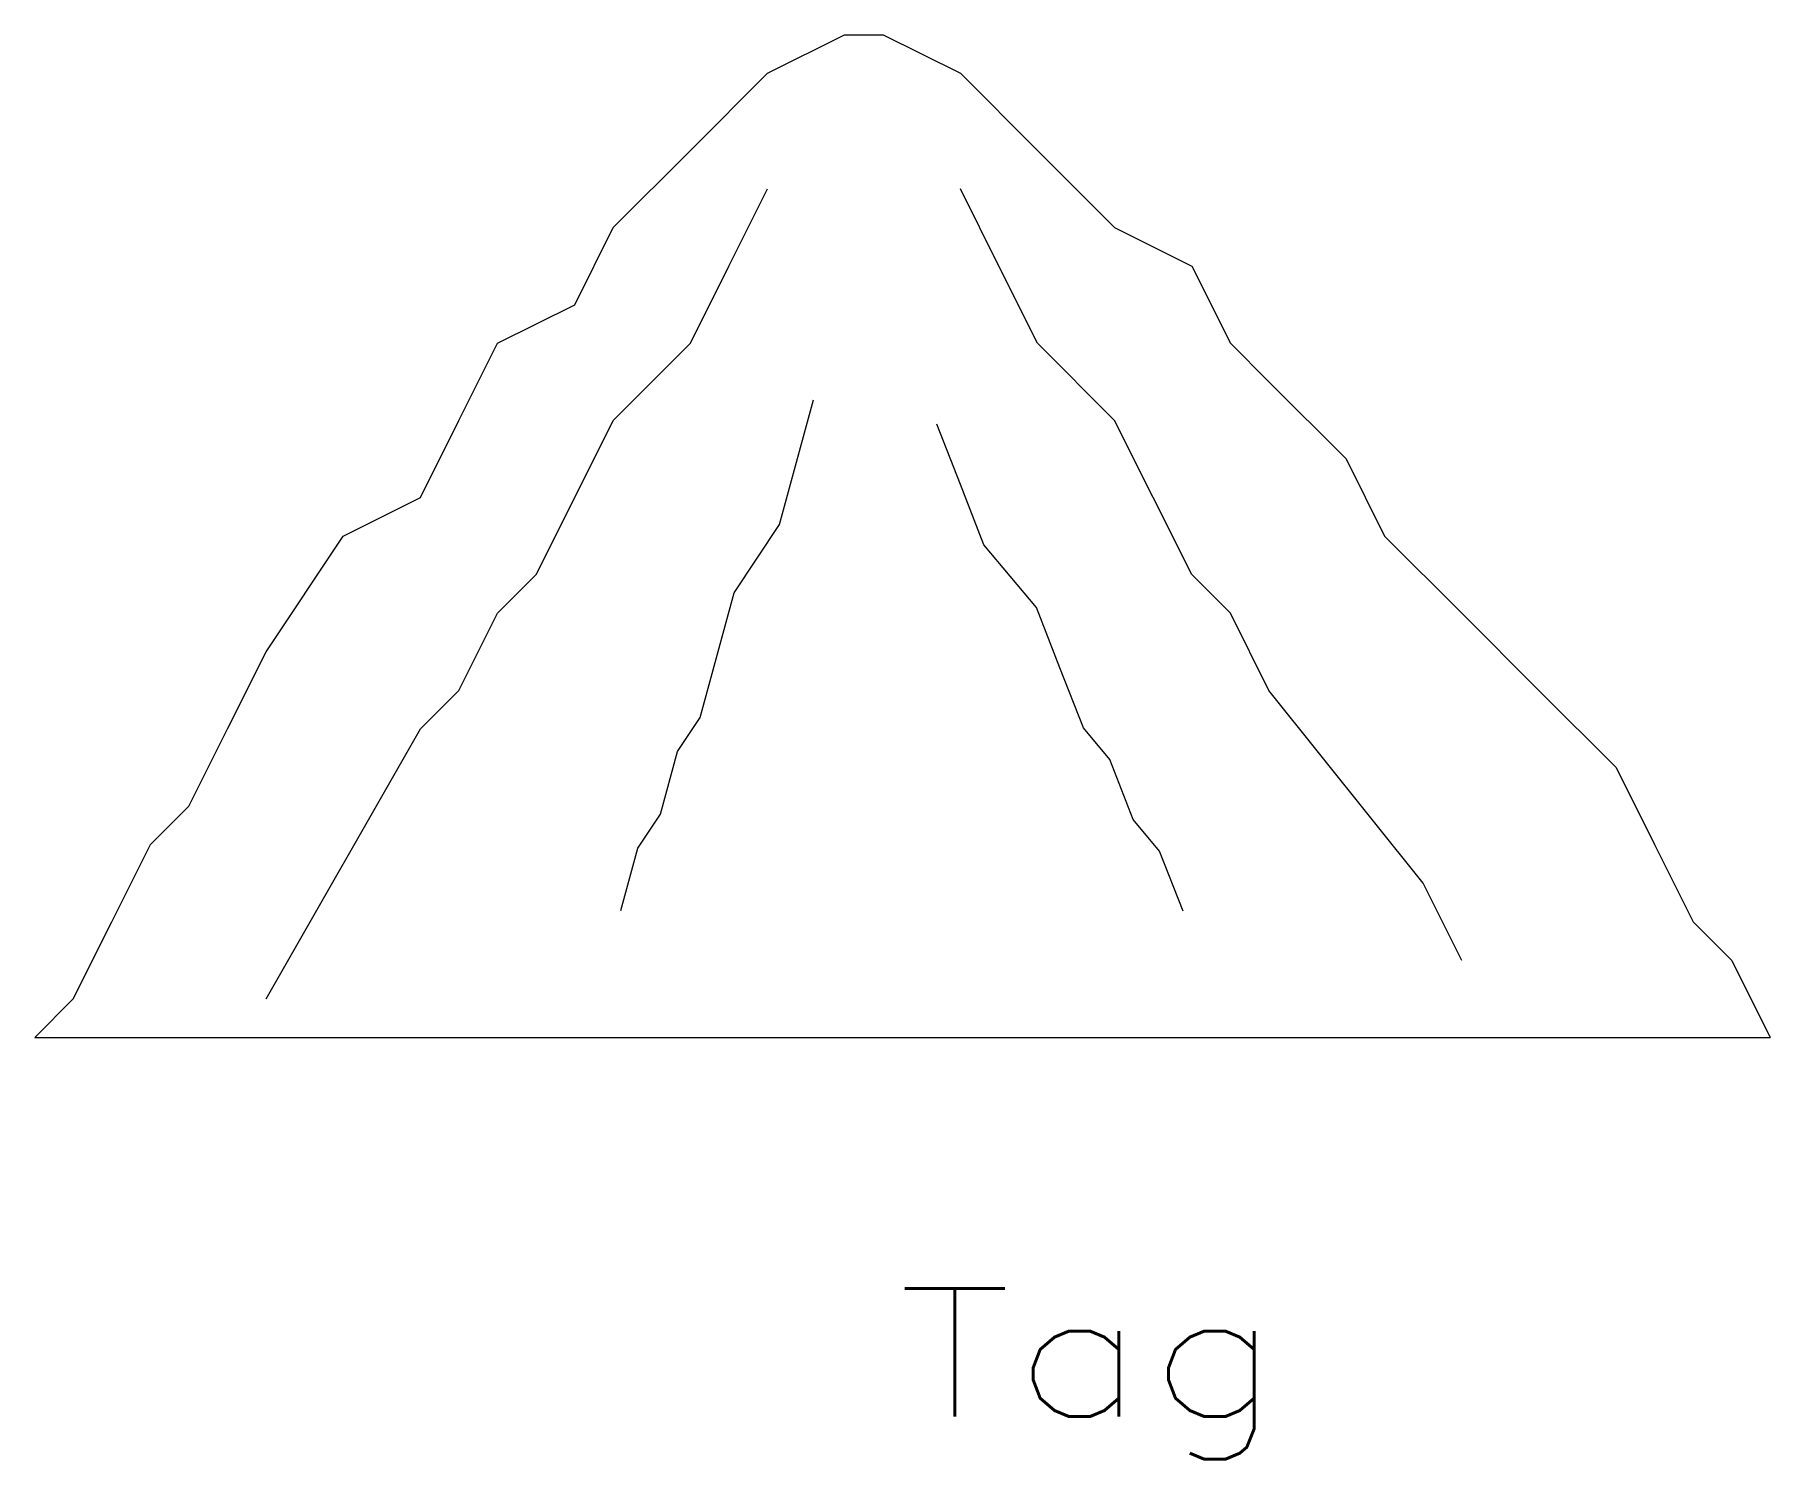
# Model space of a CAD drawing. Header units: inches. Extents: x -12.8 to 13, y -13.7 to 7.5.
import ezdxf
from ezdxf.enums import TextEntityAlignment as Align

# ---------------------------------------------------------------- set-up
doc = ezdxf.new("R2010")
doc.units = ezdxf.units.IN
doc.header["$MEASUREMENT"] = 0
doc.layers.get('0').update_dxf_attribs({"lineweight": 0})
doc.styles.get("Standard").update_dxf_attribs({"font": 'TXT.SHX'})

msp = doc.modelspace()

# ---------------------------------------------------------------- linework, layer by layer
for p, q in [((-1.895, 6.908), (-0.747, 7.482)), ((-0.747, 7.482), (-0.173, 7.482)), ((-0.173, 7.482), (0.975, 6.908)), ((-3.042, 5.76), (-1.895, 6.908)), ((0.975, 6.908), (2.123, 5.76)), ((-4.19, 4.612), (-3.042, 5.76)), ((2.123, 5.76), (3.271, 4.612)), ((-2.468, 4.038), (-1.895, 5.186)), ((1.549, 4.038), (0.975, 5.186)), ((-4.764, 3.464), (-4.19, 4.612)), ((3.271, 4.612), (4.419, 4.038)), ((-3.042, 2.89), (-2.468, 4.038)), ((2.123, 2.89), (1.549, 4.038)), ((4.419, 4.038), (4.993, 2.89)), ((-5.912, 2.89), (-4.764, 3.464)), ((-6.486, 1.742), (-5.912, 2.89)), ((-4.19, 1.742), (-3.042, 2.89)), ((3.271, 1.742), (2.123, 2.89)), ((4.993, 2.89), (5.567, 2.316)), ((5.567, 2.316), (6.714, 1.169)), ((-1.461, 1.119), (-1.208, 2.048)), ((-7.06, 0.595), (-6.486, 1.742)), ((-4.764, 0.595), (-4.19, 1.742)), ((0.976, 0.79), (0.626, 1.686)), ((3.845, 0.595), (3.271, 1.742)), ((-1.714, 0.191), (-1.461, 1.119)), ((6.714, 1.169), (7.288, 0.021)), ((1.327, -0.107), (0.976, 0.79)), ((-8.208, 0.021), (-7.06, 0.595)), ((-5.338, -0.553), (-4.764, 0.595)), ((4.419, -0.553), (3.845, 0.595)), ((-9.356, -1.701), (-8.208, 0.021)), ((-2.389, -0.822), (-1.714, 0.191)), ((7.288, 0.021), (8.436, -1.127)), ((2.106, -1.042), (1.327, -0.107)), ((-5.912, -1.127), (-5.338, -0.553)), ((4.993, -1.127), (4.419, -0.553)), ((-2.643, -1.751), (-2.389, -0.822)), ((-6.486, -2.275), (-5.912, -1.127)), ((2.457, -1.938), (2.106, -1.042)), ((5.567, -2.275), (4.993, -1.127)), ((8.436, -1.127), (9.584, -2.275)), ((-9.93, -2.849), (-9.356, -1.701)), ((-2.896, -2.68), (-2.643, -1.751)), ((2.808, -2.835), (2.457, -1.938)), ((-7.06, -2.849), (-6.486, -2.275)), ((7.862, -5.145), (5.567, -2.275)), ((9.584, -2.275), (10.732, -3.423)), ((-3.234, -3.186), (-2.896, -2.68)), ((3.198, -3.302), (2.808, -2.835)), ((-10.504, -3.997), (-9.93, -2.849)), ((-9.356, -6.867), (-7.06, -2.849)), ((-3.487, -4.115), (-3.234, -3.186)), ((3.548, -4.199), (3.198, -3.302)), ((10.732, -3.423), (11.306, -4.571)), ((-11.078, -4.571), (-10.504, -3.997)), ((-3.824, -4.621), (-3.487, -4.115)), ((3.938, -4.666), (3.548, -4.199)), ((-11.651, -5.719), (-11.078, -4.571)), ((-4.078, -5.55), (-3.824, -4.621)), ((11.306, -4.571), (11.88, -5.719)), ((4.289, -5.563), (3.938, -4.666)), ((8.436, -6.293), (7.862, -5.145)), ((-12.225, -6.867), (-11.651, -5.719)), ((11.88, -5.719), (12.454, -6.293)), ((12.454, -6.293), (13.028, -7.44)), ((-12.799, -7.44), (-12.225, -6.867)), ((-12.799, -7.44), (13.028, -7.44))]:
    msp.add_line(p, q)

# ---------------------------------------------------------------- texts
at = {"color": 7, "linetype": 'Continuous', "width": 1.166667}
msp.add_text('Tag', height=1.908, dxfattribs=at).set_placement((0.045, -13.082), (5.769, -13.082), align=Align.FIT)

doc.saveas('drawing.dxf')
